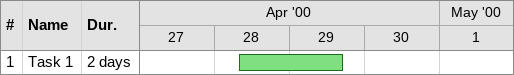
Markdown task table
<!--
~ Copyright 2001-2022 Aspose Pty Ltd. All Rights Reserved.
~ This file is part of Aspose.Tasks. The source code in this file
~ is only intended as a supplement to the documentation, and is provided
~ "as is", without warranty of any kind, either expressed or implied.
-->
| ID | Task | Duration | Start | Finish |
|---|---|---|---|---|
| 1 | Task 1 | 2d | 2000-04-28 | 2000-04-29 |
